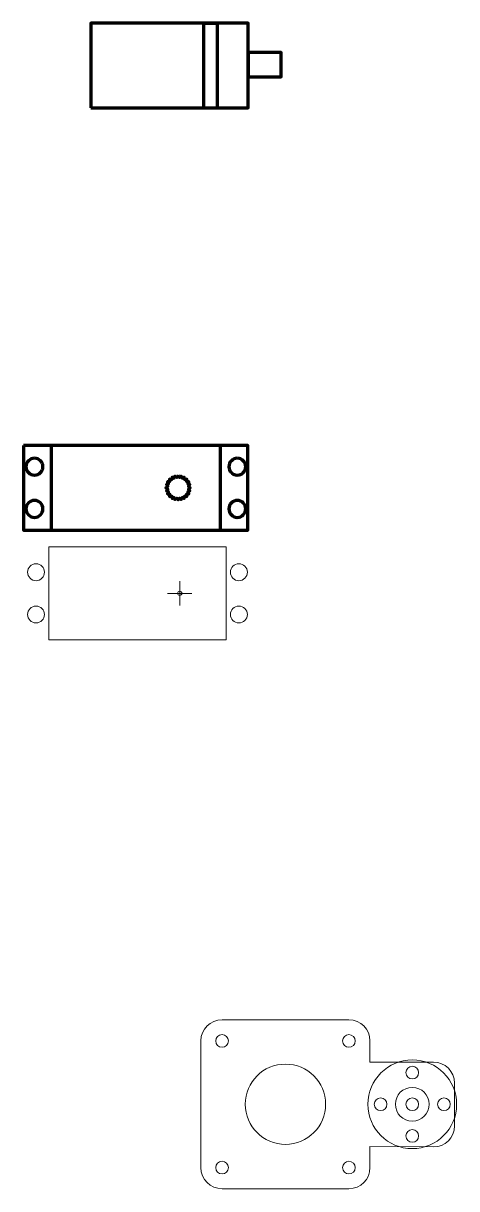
# Model space of a CAD drawing. Header units: centimetres. Extents: x -121 to 177, y -44 to 114.
# Drawn here: x 5.5 to 15.75, y -4.85 to 22.75 of the extents above; entities that cross this region are included whole.
import ezdxf

# ---------------------------------------------------------------- set-up
doc = ezdxf.new("R2010")
doc.units = ezdxf.units.CM
doc.header["$MEASUREMENT"] = 0
doc.layers.add('Layer 1', color=7, linetype='Continuous')

msp = doc.modelspace()

# ---------------------------------------------------------------- linework, layer by layer
at = {"layer": 'Layer 1', "lineweight": 70}
for points in [[(7.09654, 20.75002), (10.81454, 20.75002), (10.81454, 22.7513), (7.09654, 22.7513), (7.09654, 20.75002)], [(9.76455, 20.75001), (10.08941, 20.75001), (10.08941, 22.75001), (9.76455, 22.75001), (9.76455, 20.75001)], [(10.81455, 21.48149), (11.59703, 21.48149), (11.59703, 22.05749), (10.81455, 22.05749), (10.81455, 21.48149)], [(6.16159, 10.75001), (10.16159, 10.75001), (10.16159, 12.75001), (6.16159, 12.75001), (6.16159, 10.75001)]]:
    msp.add_lwpolyline(points, close=True, dxfattribs=at)
at = {"layer": 'Layer 1', "lineweight": 9}
for points in [[(5.50003, 10.75001), (10.81159, 10.75001), (10.81159, 12.75001), (5.50003, 12.75001), (5.50003, 10.75001)], [(6.09999, 8.15001), (10.29999, 8.15001), (10.29999, 10.35001), (6.09999, 10.35001), (6.09999, 8.15001)]]:
    msp.add_lwpolyline(points, close=True, dxfattribs=at)
msp.add_ellipse((9.2, 9.25), major_axis=(0, 0.05), ratio=1, dxfattribs=at)
at = {"layer": 'Layer 1', "color": 7, "lineweight": 70}
for points in [[(5.50002, 12.75001), (5.50002, 12.75001), (10.81159, 12.75001), (10.81159, 12.75001), (10.81159, 12.75001), (10.81159, 12.75001), (10.81159, 10.75001), (10.81159, 10.75001), (10.81159, 10.75001), (10.81159, 10.75001), (5.50002, 10.75001), (5.50002, 10.75001), (5.50002, 10.75001), (5.50002, 10.75001), (5.50002, 12.75001), (5.50002, 12.75001)], [(5.7616, 12.45006), (5.87176, 12.45006), (5.9616, 12.36021), (5.9616, 12.25005), (5.9616, 12.25005), (5.9616, 12.13991), (5.87176, 12.05006), (5.7616, 12.05006), (5.7616, 12.05006), (5.65144, 12.05006), (5.5616, 12.13991), (5.5616, 12.25005), (5.5616, 12.25005), (5.5616, 12.36021), (5.65144, 12.45006), (5.7616, 12.45006)], [(10.5616, 12.45006), (10.67176, 12.45006), (10.7616, 12.36021), (10.7616, 12.25005), (10.7616, 12.25005), (10.7616, 12.13991), (10.67176, 12.05006), (10.5616, 12.05006), (10.5616, 12.05006), (10.45144, 12.05006), (10.3616, 12.13991), (10.3616, 12.25005), (10.3616, 12.25005), (10.3616, 12.36021), (10.45144, 12.45006), (10.5616, 12.45006)], [(5.7616, 11.45006), (5.87176, 11.45006), (5.9616, 11.36021), (5.9616, 11.25006), (5.9616, 11.25006), (5.9616, 11.13991), (5.87176, 11.05006), (5.7616, 11.05006), (5.7616, 11.05006), (5.65144, 11.05006), (5.5616, 11.13991), (5.5616, 11.25006), (5.5616, 11.25006), (5.5616, 11.36021), (5.65144, 11.45006), (5.7616, 11.45006)], [(10.5616, 11.45006), (10.67176, 11.45006), (10.7616, 11.36021), (10.7616, 11.25005), (10.7616, 11.25005), (10.7616, 11.13991), (10.67176, 11.05006), (10.5616, 11.05006), (10.5616, 11.05006), (10.45144, 11.05006), (10.3616, 11.13991), (10.3616, 11.25005), (10.3616, 11.25005), (10.3616, 11.36021), (10.45144, 11.45006), (10.5616, 11.45006)]]:
    msp.add_open_spline(points, degree=3, knots=[0, 0, 0, 0, 0.25, 0.25, 0.25, 0.25, 0.5, 0.5, 0.5, 0.5, 0.75, 0.75, 0.75, 0.75, 1, 1, 1, 1], dxfattribs=at)
at = {"layer": 'Layer 1', "lineweight": 70}
msp.add_open_spline([(9.1616, 12.03806), (9.1616, 12.03806), (9.19401, 11.99625), (9.19401, 11.99625), (9.19401, 11.99625), (9.19401, 11.99625), (9.23614, 12.02825), (9.23614, 12.02825), (9.23614, 12.02825), (9.23614, 12.02825), (9.25663, 11.97948), (9.25663, 11.97948), (9.25663, 11.97948), (9.25663, 11.97948), (9.3056, 11.99948), (9.3056, 11.99948), (9.3056, 11.99948), (9.3056, 11.99948), (9.31277, 11.94706), (9.31277, 11.94706), (9.31277, 11.94706), (9.31277, 11.94706), (9.36525, 11.95371), (9.36525, 11.95371), (9.36525, 11.95371), (9.36525, 11.95371), (9.3586, 11.90122), (9.3586, 11.90122), (9.3586, 11.90122), (9.3586, 11.90122), (9.41101, 11.89406), (9.41101, 11.89406), (9.41101, 11.89406), (9.41101, 11.89406), (9.39102, 11.84509), (9.39102, 11.84509), (9.39102, 11.84509), (9.39102, 11.84509), (9.43978, 11.8246), (9.43978, 11.8246), (9.43978, 11.8246), (9.43978, 11.8246), (9.40779, 11.78248), (9.40779, 11.78248), (9.40779, 11.78248), (9.40779, 11.78248), (9.4496, 11.75006), (9.4496, 11.75006), (9.4496, 11.75006), (9.4496, 11.75006), (9.40779, 11.71764), (9.40779, 11.71764), (9.40779, 11.71764), (9.40779, 11.71764), (9.43978, 11.67552), (9.43978, 11.67552), (9.43978, 11.67552), (9.43978, 11.67552), (9.39102, 11.65503), (9.39102, 11.65503), (9.39102, 11.65503), (9.39102, 11.65503), (9.41101, 11.60606), (9.41101, 11.60606), (9.41101, 11.60606), (9.41101, 11.60606), (9.3586, 11.5989), (9.3586, 11.5989), (9.3586, 11.5989), (9.3586, 11.5989), (9.36525, 11.54641), (9.36525, 11.54641), (9.36525, 11.54641), (9.36525, 11.54641), (9.31277, 11.55306), (9.31277, 11.55306), (9.31277, 11.55306), (9.31277, 11.55306), (9.3056, 11.50064), (9.3056, 11.50064), (9.3056, 11.50064), (9.3056, 11.50064), (9.25663, 11.52064), (9.25663, 11.52064), (9.25663, 11.52064), (9.25663, 11.52064), (9.23614, 11.47187), (9.23614, 11.47187), (9.23614, 11.47187), (9.23614, 11.47187), (9.19401, 11.50387), (9.19401, 11.50387), (9.19401, 11.50387), (9.19401, 11.50387), (9.1616, 11.46206), (9.1616, 11.46206), (9.1616, 11.46206), (9.1616, 11.46206), (9.12919, 11.50387), (9.12919, 11.50387), (9.12919, 11.50387), (9.12919, 11.50387), (9.08706, 11.47187), (9.08706, 11.47187), (9.08706, 11.47187), (9.08706, 11.47187), (9.06657, 11.52064), (9.06657, 11.52064), (9.06657, 11.52064), (9.06657, 11.52064), (9.0176, 11.50064), (9.0176, 11.50064), (9.0176, 11.50064), (9.0176, 11.50064), (9.01043, 11.55306), (9.01043, 11.55306), (9.01043, 11.55306), (9.01043, 11.55306), (8.95795, 11.54641), (8.95795, 11.54641), (8.95795, 11.54641), (8.95795, 11.54641), (8.9646, 11.5989), (8.9646, 11.5989), (8.9646, 11.5989), (8.9646, 11.5989), (8.91219, 11.60606), (8.91219, 11.60606), (8.91219, 11.60606), (8.91219, 11.60606), (8.93218, 11.65503), (8.93218, 11.65503), (8.93218, 11.65503), (8.93218, 11.65503), (8.88342, 11.67552), (8.88342, 11.67552), (8.88342, 11.67552), (8.88342, 11.67552), (8.91541, 11.71764), (8.91541, 11.71764), (8.91541, 11.71764), (8.91541, 11.71764), (8.8736, 11.75006), (8.8736, 11.75006), (8.8736, 11.75006), (8.8736, 11.75006), (8.91541, 11.78248), (8.91541, 11.78248), (8.91541, 11.78248), (8.91541, 11.78248), (8.88342, 11.8246), (8.88342, 11.8246), (8.88342, 11.8246), (8.88342, 11.8246), (8.93218, 11.84509), (8.93218, 11.84509), (8.93218, 11.84509), (8.93218, 11.84509), (8.91219, 11.89406), (8.91219, 11.89406), (8.91219, 11.89406), (8.91219, 11.89406), (8.9646, 11.90122), (8.9646, 11.90122), (8.9646, 11.90122), (8.9646, 11.90122), (8.95795, 11.95371), (8.95795, 11.95371), (8.95795, 11.95371), (8.95795, 11.95371), (9.01043, 11.94706), (9.01043, 11.94706), (9.01043, 11.94706), (9.01043, 11.94706), (9.0176, 11.99948), (9.0176, 11.99948), (9.0176, 11.99948), (9.0176, 11.99948), (9.06657, 11.97948), (9.06657, 11.97948), (9.06657, 11.97948), (9.06657, 11.97948), (9.08706, 12.02825), (9.08706, 12.02825), (9.08706, 12.02825), (9.08706, 12.02825), (9.12919, 11.99625), (9.12919, 11.99625), (9.12919, 11.99625), (9.12919, 11.99625), (9.1616, 12.03806), (9.1616, 12.03806)], degree=3, knots=[0, 0, 0, 0, 0.02083333, 0.02083333, 0.02083333, 0.02083333, 0.04166667, 0.04166667, 0.04166667, 0.04166667, 0.0625, 0.0625, 0.0625, 0.0625, 0.08333333, 0.08333333, 0.08333333, 0.08333333, 0.10416667, 0.10416667, 0.10416667, 0.10416667, 0.125, 0.125, 0.125, 0.125, 0.14583333, 0.14583333, 0.14583333, 0.14583333, 0.16666667, 0.16666667, 0.16666667, 0.16666667, 0.1875, 0.1875, 0.1875, 0.1875, 0.20833333, 0.20833333, 0.20833333, 0.20833333, 0.22916667, 0.22916667, 0.22916667, 0.22916667, 0.25, 0.25, 0.25, 0.25, 0.27083333, 0.27083333, 0.27083333, 0.27083333, 0.29166667, 0.29166667, 0.29166667, 0.29166667, 0.3125, 0.3125, 0.3125, 0.3125, 0.33333333, 0.33333333, 0.33333333, 0.33333333, 0.35416667, 0.35416667, 0.35416667, 0.35416667, 0.375, 0.375, 0.375, 0.375, 0.39583333, 0.39583333, 0.39583333, 0.39583333, 0.41666667, 0.41666667, 0.41666667, 0.41666667, 0.4375, 0.4375, 0.4375, 0.4375, 0.45833333, 0.45833333, 0.45833333, 0.45833333, 0.47916667, 0.47916667, 0.47916667, 0.47916667, 0.5, 0.5, 0.5, 0.5, 0.52083333, 0.52083333, 0.52083333, 0.52083333, 0.54166667, 0.54166667, 0.54166667, 0.54166667, 0.5625, 0.5625, 0.5625, 0.5625, 0.58333333, 0.58333333, 0.58333333, 0.58333333, 0.60416667, 0.60416667, 0.60416667, 0.60416667, 0.625, 0.625, 0.625, 0.625, 0.64583333, 0.64583333, 0.64583333, 0.64583333, 0.66666667, 0.66666667, 0.66666667, 0.66666667, 0.6875, 0.6875, 0.6875, 0.6875, 0.70833333, 0.70833333, 0.70833333, 0.70833333, 0.72916667, 0.72916667, 0.72916667, 0.72916667, 0.75, 0.75, 0.75, 0.75, 0.77083333, 0.77083333, 0.77083333, 0.77083333, 0.79166667, 0.79166667, 0.79166667, 0.79166667, 0.8125, 0.8125, 0.8125, 0.8125, 0.83333333, 0.83333333, 0.83333333, 0.83333333, 0.85416667, 0.85416667, 0.85416667, 0.85416667, 0.875, 0.875, 0.875, 0.875, 0.89583333, 0.89583333, 0.89583333, 0.89583333, 0.91666667, 0.91666667, 0.91666667, 0.91666667, 0.9375, 0.9375, 0.9375, 0.9375, 0.95833333, 0.95833333, 0.95833333, 0.95833333, 0.97916667, 0.97916667, 0.97916667, 0.97916667, 1, 1, 1, 1], dxfattribs=at)
msp.add_open_spline([(9.1616, 12.03806), (9.1616, 12.03806), (9.19401, 11.99625), (9.19401, 11.99625), (9.19401, 11.99625), (9.19401, 11.99625), (9.23614, 12.02825), (9.23614, 12.02825), (9.23614, 12.02825), (9.23614, 12.02825), (9.25663, 11.97948), (9.25663, 11.97948), (9.25663, 11.97948), (9.25663, 11.97948), (9.3056, 11.99948), (9.3056, 11.99948), (9.3056, 11.99948), (9.3056, 11.99948), (9.31277, 11.94706), (9.31277, 11.94706), (9.31277, 11.94706), (9.31277, 11.94706), (9.36525, 11.95371), (9.36525, 11.95371), (9.36525, 11.95371), (9.36525, 11.95371), (9.3586, 11.90122), (9.3586, 11.90122), (9.3586, 11.90122), (9.3586, 11.90122), (9.41101, 11.89406), (9.41101, 11.89406), (9.41101, 11.89406), (9.41101, 11.89406), (9.39102, 11.84509), (9.39102, 11.84509), (9.39102, 11.84509), (9.39102, 11.84509), (9.43978, 11.8246), (9.43978, 11.8246), (9.43978, 11.8246), (9.43978, 11.8246), (9.40779, 11.78248), (9.40779, 11.78248), (9.40779, 11.78248), (9.40779, 11.78248), (9.4496, 11.75006), (9.4496, 11.75006), (9.4496, 11.75006), (9.4496, 11.75006), (9.40779, 11.71764), (9.40779, 11.71764), (9.40779, 11.71764), (9.40779, 11.71764), (9.43978, 11.67552), (9.43978, 11.67552), (9.43978, 11.67552), (9.43978, 11.67552), (9.39102, 11.65503), (9.39102, 11.65503), (9.39102, 11.65503), (9.39102, 11.65503), (9.41101, 11.60606), (9.41101, 11.60606), (9.41101, 11.60606), (9.41101, 11.60606), (9.3586, 11.5989), (9.3586, 11.5989), (9.3586, 11.5989), (9.3586, 11.5989), (9.36525, 11.54641), (9.36525, 11.54641), (9.36525, 11.54641), (9.36525, 11.54641), (9.31277, 11.55306), (9.31277, 11.55306), (9.31277, 11.55306), (9.31277, 11.55306), (9.3056, 11.50064), (9.3056, 11.50064), (9.3056, 11.50064), (9.3056, 11.50064), (9.25663, 11.52064), (9.25663, 11.52064), (9.25663, 11.52064), (9.25663, 11.52064), (9.23614, 11.47187), (9.23614, 11.47187), (9.23614, 11.47187), (9.23614, 11.47187), (9.19401, 11.50387), (9.19401, 11.50387), (9.19401, 11.50387), (9.19401, 11.50387), (9.1616, 11.46206), (9.1616, 11.46206), (9.1616, 11.46206), (9.1616, 11.46206), (9.12919, 11.50387), (9.12919, 11.50387), (9.12919, 11.50387), (9.12919, 11.50387), (9.08706, 11.47187), (9.08706, 11.47187), (9.08706, 11.47187), (9.08706, 11.47187), (9.06657, 11.52064), (9.06657, 11.52064), (9.06657, 11.52064), (9.06657, 11.52064), (9.0176, 11.50064), (9.0176, 11.50064), (9.0176, 11.50064), (9.0176, 11.50064), (9.01043, 11.55306), (9.01043, 11.55306), (9.01043, 11.55306), (9.01043, 11.55306), (8.95795, 11.54641), (8.95795, 11.54641), (8.95795, 11.54641), (8.95795, 11.54641), (8.9646, 11.5989), (8.9646, 11.5989), (8.9646, 11.5989), (8.9646, 11.5989), (8.91219, 11.60606), (8.91219, 11.60606), (8.91219, 11.60606), (8.91219, 11.60606), (8.93218, 11.65503), (8.93218, 11.65503), (8.93218, 11.65503), (8.93218, 11.65503), (8.88342, 11.67552), (8.88342, 11.67552), (8.88342, 11.67552), (8.88342, 11.67552), (8.91541, 11.71764), (8.91541, 11.71764), (8.91541, 11.71764), (8.91541, 11.71764), (8.8736, 11.75006), (8.8736, 11.75006), (8.8736, 11.75006), (8.8736, 11.75006), (8.91541, 11.78248), (8.91541, 11.78248), (8.91541, 11.78248), (8.91541, 11.78248), (8.88342, 11.8246), (8.88342, 11.8246), (8.88342, 11.8246), (8.88342, 11.8246), (8.93218, 11.84509), (8.93218, 11.84509), (8.93218, 11.84509), (8.93218, 11.84509), (8.91219, 11.89406), (8.91219, 11.89406), (8.91219, 11.89406), (8.91219, 11.89406), (8.9646, 11.90122), (8.9646, 11.90122), (8.9646, 11.90122), (8.9646, 11.90122), (8.95795, 11.95371), (8.95795, 11.95371), (8.95795, 11.95371), (8.95795, 11.95371), (9.01043, 11.94706), (9.01043, 11.94706), (9.01043, 11.94706), (9.01043, 11.94706), (9.0176, 11.99948), (9.0176, 11.99948), (9.0176, 11.99948), (9.0176, 11.99948), (9.06657, 11.97948), (9.06657, 11.97948), (9.06657, 11.97948), (9.06657, 11.97948), (9.08706, 12.02825), (9.08706, 12.02825), (9.08706, 12.02825), (9.08706, 12.02825), (9.12919, 11.99625), (9.12919, 11.99625), (9.12919, 11.99625), (9.12919, 11.99625), (9.1616, 12.03806), (9.1616, 12.03806)], degree=3, knots=[0, 0, 0, 0, 0.02083333, 0.02083333, 0.02083333, 0.02083333, 0.04166667, 0.04166667, 0.04166667, 0.04166667, 0.0625, 0.0625, 0.0625, 0.0625, 0.08333333, 0.08333333, 0.08333333, 0.08333333, 0.10416667, 0.10416667, 0.10416667, 0.10416667, 0.125, 0.125, 0.125, 0.125, 0.14583333, 0.14583333, 0.14583333, 0.14583333, 0.16666667, 0.16666667, 0.16666667, 0.16666667, 0.1875, 0.1875, 0.1875, 0.1875, 0.20833333, 0.20833333, 0.20833333, 0.20833333, 0.22916667, 0.22916667, 0.22916667, 0.22916667, 0.25, 0.25, 0.25, 0.25, 0.27083333, 0.27083333, 0.27083333, 0.27083333, 0.29166667, 0.29166667, 0.29166667, 0.29166667, 0.3125, 0.3125, 0.3125, 0.3125, 0.33333333, 0.33333333, 0.33333333, 0.33333333, 0.35416667, 0.35416667, 0.35416667, 0.35416667, 0.375, 0.375, 0.375, 0.375, 0.39583333, 0.39583333, 0.39583333, 0.39583333, 0.41666667, 0.41666667, 0.41666667, 0.41666667, 0.4375, 0.4375, 0.4375, 0.4375, 0.45833333, 0.45833333, 0.45833333, 0.45833333, 0.47916667, 0.47916667, 0.47916667, 0.47916667, 0.5, 0.5, 0.5, 0.5, 0.52083333, 0.52083333, 0.52083333, 0.52083333, 0.54166667, 0.54166667, 0.54166667, 0.54166667, 0.5625, 0.5625, 0.5625, 0.5625, 0.58333333, 0.58333333, 0.58333333, 0.58333333, 0.60416667, 0.60416667, 0.60416667, 0.60416667, 0.625, 0.625, 0.625, 0.625, 0.64583333, 0.64583333, 0.64583333, 0.64583333, 0.66666667, 0.66666667, 0.66666667, 0.66666667, 0.6875, 0.6875, 0.6875, 0.6875, 0.70833333, 0.70833333, 0.70833333, 0.70833333, 0.72916667, 0.72916667, 0.72916667, 0.72916667, 0.75, 0.75, 0.75, 0.75, 0.77083333, 0.77083333, 0.77083333, 0.77083333, 0.79166667, 0.79166667, 0.79166667, 0.79166667, 0.8125, 0.8125, 0.8125, 0.8125, 0.83333333, 0.83333333, 0.83333333, 0.83333333, 0.85416667, 0.85416667, 0.85416667, 0.85416667, 0.875, 0.875, 0.875, 0.875, 0.89583333, 0.89583333, 0.89583333, 0.89583333, 0.91666667, 0.91666667, 0.91666667, 0.91666667, 0.9375, 0.9375, 0.9375, 0.9375, 0.95833333, 0.95833333, 0.95833333, 0.95833333, 0.97916667, 0.97916667, 0.97916667, 0.97916667, 1, 1, 1, 1], dxfattribs=at)
at = {"layer": 'Layer 1', "color": 7, "lineweight": 9}
for points in [[(5.8, 9.95006), (5.91016, 9.95006), (6, 9.86021), (6, 9.75005), (6, 9.75005), (6, 9.63991), (5.91016, 9.55006), (5.8, 9.55006), (5.8, 9.55006), (5.68984, 9.55006), (5.6, 9.63991), (5.6, 9.75005), (5.6, 9.75005), (5.6, 9.86021), (5.68984, 9.95006), (5.8, 9.95006)], [(10.6, 9.95006), (10.71016, 9.95006), (10.8, 9.86021), (10.8, 9.75005), (10.8, 9.75005), (10.8, 9.63991), (10.71016, 9.55006), (10.6, 9.55006), (10.6, 9.55006), (10.48984, 9.55006), (10.4, 9.63991), (10.4, 9.75005), (10.4, 9.75005), (10.4, 9.86021), (10.48984, 9.95006), (10.6, 9.95006)], [(5.8, 8.95006), (5.91016, 8.95006), (6, 8.86021), (6, 8.75006), (6, 8.75006), (6, 8.63991), (5.91016, 8.55006), (5.8, 8.55006), (5.8, 8.55006), (5.68984, 8.55006), (5.6, 8.63991), (5.6, 8.75006), (5.6, 8.75006), (5.6, 8.86021), (5.68984, 8.95006), (5.8, 8.95006)], [(10.6, 8.95006), (10.71016, 8.95006), (10.8, 8.86021), (10.8, 8.75005), (10.8, 8.75005), (10.8, 8.63991), (10.71016, 8.55006), (10.6, 8.55006), (10.6, 8.55006), (10.48984, 8.55006), (10.4, 8.63991), (10.4, 8.75005), (10.4, 8.75005), (10.4, 8.86021), (10.48984, 8.95006), (10.6, 8.95006)]]:
    msp.add_open_spline(points, degree=3, knots=[0, 0, 0, 0, 0.25, 0.25, 0.25, 0.25, 0.5, 0.5, 0.5, 0.5, 0.75, 0.75, 0.75, 0.75, 1, 1, 1, 1], dxfattribs=at)
at = {"layer": 'Layer 1', "lineweight": 9}
for points in [[(9.19999, 9.53806), (9.19999, 9.53806), (9.19999, 8.96196), (9.19999, 8.96196)], [(8.91199, 9.25), (8.91199, 9.25), (9.48799, 9.25), (9.48799, 9.25)]]:
    msp.add_open_spline(points, degree=3, dxfattribs=at)
at = {"layer": 'Layer 1', "lineweight": 18}
for points, knots in [([(13.7, -4.35), (13.7, -4.35), (13.7, -3.84999), (13.7, -3.84999), (13.7, -3.84999), (13.7, -3.84999), (15.2, -3.8625), (15.2, -3.8625), (15.2, -3.8625), (15.47609, -3.8625), (15.7, -3.63859), (15.7, -3.3625), (15.7, -3.3625), (15.7, -3.3625), (15.7, -2.35), (15.7, -2.35), (15.7, -2.35), (15.7, -2.07391), (15.47609, -1.85), (15.2, -1.85), (15.2, -1.85), (15.2, -1.85), (13.7, -1.85), (13.7, -1.85), (13.7, -1.85), (13.7, -1.85), (13.7, -1.35), (13.7, -1.35), (13.7, -1.35), (13.7, -1.07391), (13.47609, -0.85), (13.2, -0.85), (13.2, -0.85), (13.2, -0.85), (10.2, -0.85), (10.2, -0.85), (10.2, -0.85), (9.92391, -0.85), (9.7, -1.07391), (9.7, -1.35), (9.7, -1.35), (9.7, -1.35), (9.7, -4.35), (9.7, -4.35), (9.7, -4.35), (9.7, -4.62609), (9.92391, -4.85), (10.2, -4.85), (10.2, -4.85), (10.2, -4.85), (13.2, -4.85), (13.2, -4.85), (13.2, -4.85), (13.47609, -4.85), (13.7, -4.62609), (13.7, -4.35)], [0, 0, 0, 0, 0.07142857, 0.07142857, 0.07142857, 0.07142857, 0.14285714, 0.14285714, 0.14285714, 0.14285714, 0.21428571, 0.21428571, 0.21428571, 0.21428571, 0.28571429, 0.28571429, 0.28571429, 0.28571429, 0.35714286, 0.35714286, 0.35714286, 0.35714286, 0.42857143, 0.42857143, 0.42857143, 0.42857143, 0.5, 0.5, 0.5, 0.5, 0.57142857, 0.57142857, 0.57142857, 0.57142857, 0.64285714, 0.64285714, 0.64285714, 0.64285714, 0.71428571, 0.71428571, 0.71428571, 0.71428571, 0.78571429, 0.78571429, 0.78571429, 0.78571429, 0.85714286, 0.85714286, 0.85714286, 0.85714286, 0.92857143, 0.92857143, 0.92857143, 0.92857143, 1, 1, 1, 1]), ([(10.05, -1.35), (10.05, -1.26717), (10.11717, -1.2), (10.2, -1.2), (10.2, -1.2), (10.28283, -1.2), (10.35, -1.26717), (10.35, -1.35), (10.35, -1.35), (10.35, -1.43283), (10.28283, -1.5), (10.2, -1.5), (10.2, -1.5), (10.11717, -1.5), (10.05, -1.43283), (10.05, -1.35)], [0, 0, 0, 0, 0.25, 0.25, 0.25, 0.25, 0.5, 0.5, 0.5, 0.5, 0.75, 0.75, 0.75, 0.75, 1, 1, 1, 1]), ([(13.05, -1.35), (13.05, -1.26717), (13.11717, -1.2), (13.2, -1.2), (13.2, -1.2), (13.28283, -1.2), (13.35, -1.26717), (13.35, -1.35), (13.35, -1.35), (13.35, -1.43283), (13.28283, -1.5), (13.2, -1.5), (13.2, -1.5), (13.11717, -1.5), (13.05, -1.43283), (13.05, -1.35)], [0, 0, 0, 0, 0.25, 0.25, 0.25, 0.25, 0.5, 0.5, 0.5, 0.5, 0.75, 0.75, 0.75, 0.75, 1, 1, 1, 1]), ([(10.75, -2.85), (10.75, -2.32542), (11.17542, -1.9), (11.7, -1.9), (11.7, -1.9), (12.22458, -1.9), (12.65, -2.32542), (12.65, -2.85), (12.65, -2.85), (12.65, -3.37458), (12.22458, -3.8), (11.7, -3.8), (11.7, -3.8), (11.17542, -3.8), (10.75, -3.37458), (10.75, -2.85)], [0, 0, 0, 0, 0.25, 0.25, 0.25, 0.25, 0.5, 0.5, 0.5, 0.5, 0.75, 0.75, 0.75, 0.75, 1, 1, 1, 1]), ([(14.3, -2.85), (14.3, -2.62912), (14.47912, -2.45), (14.7, -2.45), (14.7, -2.45), (14.92088, -2.45), (15.1, -2.62912), (15.1, -2.85), (15.1, -2.85), (15.1, -3.07088), (14.92088, -3.25), (14.7, -3.25), (14.7, -3.25), (14.47912, -3.25), (14.3, -3.07088), (14.3, -2.85)], [0, 0, 0, 0, 0.25, 0.25, 0.25, 0.25, 0.5, 0.5, 0.5, 0.5, 0.75, 0.75, 0.75, 0.75, 1, 1, 1, 1]), ([(13.8, -2.85), (13.8, -2.76717), (13.86717, -2.7), (13.95, -2.7), (13.95, -2.7), (14.03283, -2.7), (14.1, -2.76717), (14.1, -2.85), (14.1, -2.85), (14.1, -2.93283), (14.03283, -3), (13.95, -3), (13.95, -3), (13.86717, -3), (13.8, -2.93283), (13.8, -2.85)], [0, 0, 0, 0, 0.25, 0.25, 0.25, 0.25, 0.5, 0.5, 0.5, 0.5, 0.75, 0.75, 0.75, 0.75, 1, 1, 1, 1]), ([(15.3, -2.85), (15.3, -2.76717), (15.36717, -2.7), (15.45, -2.7), (15.45, -2.7), (15.53283, -2.7), (15.6, -2.76717), (15.6, -2.85), (15.6, -2.85), (15.6, -2.93283), (15.53283, -3), (15.45, -3), (15.45, -3), (15.36717, -3), (15.3, -2.93283), (15.3, -2.85)], [0, 0, 0, 0, 0.25, 0.25, 0.25, 0.25, 0.5, 0.5, 0.5, 0.5, 0.75, 0.75, 0.75, 0.75, 1, 1, 1, 1]), ([(10.05, -4.35), (10.05, -4.26717), (10.11717, -4.2), (10.2, -4.2), (10.2, -4.2), (10.28283, -4.2), (10.35, -4.26717), (10.35, -4.35), (10.35, -4.35), (10.35, -4.43283), (10.28283, -4.5), (10.2, -4.5), (10.2, -4.5), (10.11717, -4.5), (10.05, -4.43283), (10.05, -4.35)], [0, 0, 0, 0, 0.25, 0.25, 0.25, 0.25, 0.5, 0.5, 0.5, 0.5, 0.75, 0.75, 0.75, 0.75, 1, 1, 1, 1]), ([(13.05, -4.35), (13.05, -4.26717), (13.11717, -4.2), (13.2, -4.2), (13.2, -4.2), (13.28283, -4.2), (13.35, -4.26717), (13.35, -4.35), (13.35, -4.35), (13.35, -4.43283), (13.28283, -4.5), (13.2, -4.5), (13.2, -4.5), (13.11717, -4.5), (13.05, -4.43283), (13.05, -4.35)], [0, 0, 0, 0, 0.25, 0.25, 0.25, 0.25, 0.5, 0.5, 0.5, 0.5, 0.75, 0.75, 0.75, 0.75, 1, 1, 1, 1])]:
    msp.add_open_spline(points, degree=3, knots=knots, dxfattribs=at)
at = {"layer": 'Layer 1', "color": 4, "lineweight": 18}
for points in [[(13.65, -2.85), (13.65, -2.2702), (14.1202, -1.8), (14.7, -1.8), (14.7, -1.8), (15.2798, -1.8), (15.75, -2.2702), (15.75, -2.85), (15.75, -2.85), (15.75, -3.4298), (15.2798, -3.9), (14.7, -3.9), (14.7, -3.9), (14.1202, -3.9), (13.65, -3.4298), (13.65, -2.85)], [(14.7, -1.95), (14.78283, -1.95), (14.85, -2.01717), (14.85, -2.1), (14.85, -2.1), (14.85, -2.18283), (14.78283, -2.25), (14.7, -2.25), (14.7, -2.25), (14.61717, -2.25), (14.55, -2.18283), (14.55, -2.1), (14.55, -2.1), (14.55, -2.01717), (14.61717, -1.95), (14.7, -1.95)], [(13.8, -2.85), (13.8, -2.76717), (13.86717, -2.7), (13.95, -2.7), (13.95, -2.7), (14.03283, -2.7), (14.1, -2.76717), (14.1, -2.85), (14.1, -2.85), (14.1, -2.93283), (14.03283, -3), (13.95, -3), (13.95, -3), (13.86717, -3), (13.8, -2.93283), (13.8, -2.85)], [(14.55, -2.85), (14.55, -2.76717), (14.61717, -2.7), (14.7, -2.7), (14.7, -2.7), (14.78283, -2.7), (14.85, -2.76717), (14.85, -2.85), (14.85, -2.85), (14.85, -2.93283), (14.78283, -3), (14.7, -3), (14.7, -3), (14.61717, -3), (14.55, -2.93283), (14.55, -2.85)], [(15.3, -2.85), (15.3, -2.76717), (15.36717, -2.7), (15.45, -2.7), (15.45, -2.7), (15.53283, -2.7), (15.6, -2.76717), (15.6, -2.85), (15.6, -2.85), (15.6, -2.93283), (15.53283, -3), (15.45, -3), (15.45, -3), (15.36717, -3), (15.3, -2.93283), (15.3, -2.85)], [(14.7, -3.45), (14.78283, -3.45), (14.85, -3.51717), (14.85, -3.6), (14.85, -3.6), (14.85, -3.68283), (14.78283, -3.75), (14.7, -3.75), (14.7, -3.75), (14.61717, -3.75), (14.55, -3.68283), (14.55, -3.6), (14.55, -3.6), (14.55, -3.51717), (14.61717, -3.45), (14.7, -3.45)]]:
    msp.add_open_spline(points, degree=3, knots=[0, 0, 0, 0, 0.25, 0.25, 0.25, 0.25, 0.5, 0.5, 0.5, 0.5, 0.75, 0.75, 0.75, 0.75, 1, 1, 1, 1], dxfattribs=at)

doc.saveas('drawing.dxf')
